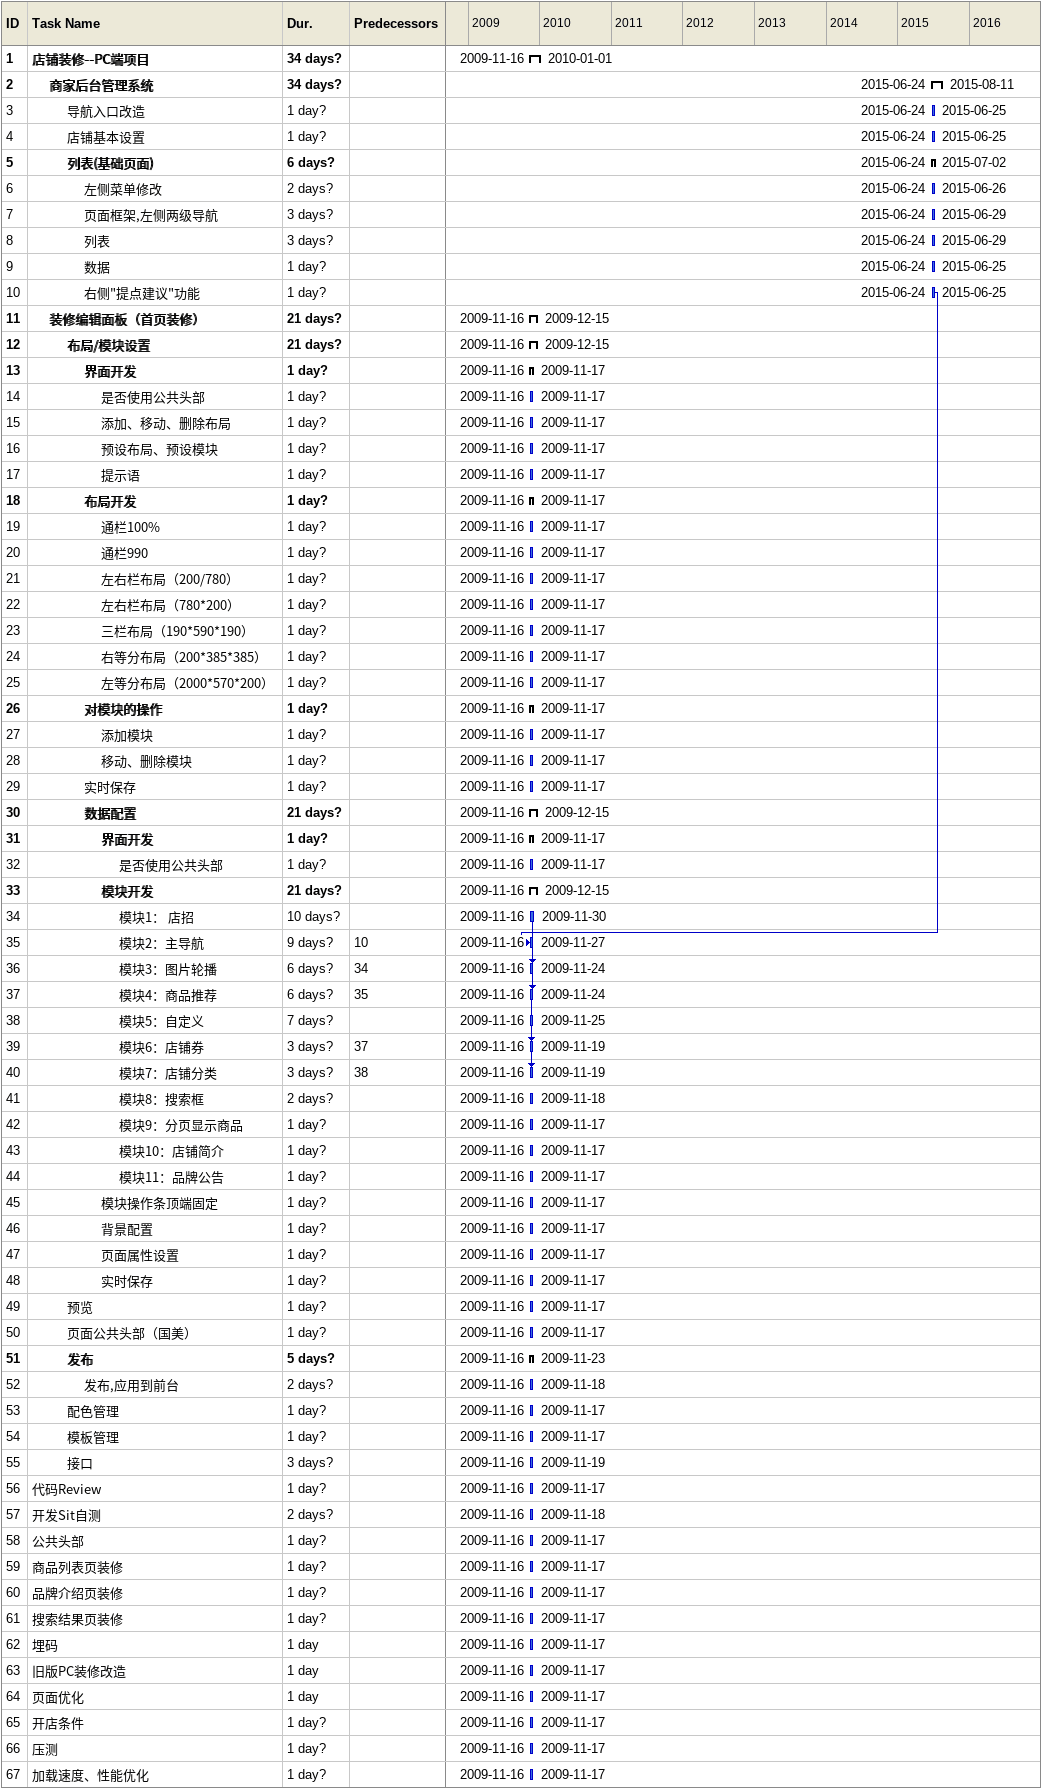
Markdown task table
| ID | Level | Task | Duration | Start | Finish | Predecessors |
|---|---|---|---|---|---|---|
| 1 | 1 | **店铺装修--PC端项目** | 34d? | 2009-11-16 | 2010-01-01 |  |
| 2 | 2 | **商家后台管理系统** | 34d? | 2015-06-24 | 2015-08-11 |  |
| 3 | 3 | 导航入口改造 | 1d? | 2015-06-24 | 2015-06-25 |  |
| 4 | 3 | 店铺基本设置 | 1d? | 2015-06-24 | 2015-06-25 |  |
| 5 | 3 | **列表(基础页面)** | 6d? | 2015-06-24 | 2015-07-02 |  |
| 6 | 4 | 左侧菜单修改 | 2d? | 2015-06-24 | 2015-06-26 |  |
| 7 | 4 | 页面框架,左侧两级导航 | 3d? | 2015-06-24 | 2015-06-29 |  |
| 8 | 4 | 列表 | 3d? | 2015-06-24 | 2015-06-29 |  |
| 9 | 4 | 数据 | 1d? | 2015-06-24 | 2015-06-25 |  |
| 10 | 4 | 右侧"提点建议"功能 | 1d? | 2015-06-24 | 2015-06-25 |  |
| 11 | 2 | **装修编辑面板（首页装修）** | 21d? | 2009-11-16 | 2009-12-15 |  |
| 12 | 3 | **布局/模块设置** | 21d? | 2009-11-16 | 2009-12-15 |  |
| 13 | 4 | **界面开发** | 1d? | 2009-11-16 | 2009-11-17 |  |
| 14 | 5 | 是否使用公共头部 | 1d? | 2009-11-16 | 2009-11-17 |  |
| 15 | 5 | 添加、移动、删除布局 | 1d? | 2009-11-16 | 2009-11-17 |  |
| 16 | 5 | 预设布局、预设模块 | 1d? | 2009-11-16 | 2009-11-17 |  |
| 17 | 5 | 提示语 | 1d? | 2009-11-16 | 2009-11-17 |  |
| 18 | 4 | **布局开发** | 1d? | 2009-11-16 | 2009-11-17 |  |
| 19 | 5 | 通栏100% | 1d? | 2009-11-16 | 2009-11-17 |  |
| 20 | 5 | 通栏990 | 1d? | 2009-11-16 | 2009-11-17 |  |
| 21 | 5 | 左右栏布局（200/780） | 1d? | 2009-11-16 | 2009-11-17 |  |
| 22 | 5 | 左右栏布局（780*200） | 1d? | 2009-11-16 | 2009-11-17 |  |
| 23 | 5 | 三栏布局（190*590*190） | 1d? | 2009-11-16 | 2009-11-17 |  |
| 24 | 5 | 右等分布局（200*385*385） | 1d? | 2009-11-16 | 2009-11-17 |  |
| 25 | 5 | 左等分布局（2000*570*200） | 1d? | 2009-11-16 | 2009-11-17 |  |
| 26 | 4 | **对模块的操作** | 1d? | 2009-11-16 | 2009-11-17 |  |
| 27 | 5 | 添加模块 | 1d? | 2009-11-16 | 2009-11-17 |  |
| 28 | 5 | 移动、删除模块 | 1d? | 2009-11-16 | 2009-11-17 |  |
| 29 | 4 | 实时保存 | 1d? | 2009-11-16 | 2009-11-17 |  |
| 30 | 4 | **数据配置** | 21d? | 2009-11-16 | 2009-12-15 |  |
| 31 | 5 | **界面开发** | 1d? | 2009-11-16 | 2009-11-17 |  |
| 32 | 6 | 是否使用公共头部 | 1d? | 2009-11-16 | 2009-11-17 |  |
| 33 | 5 | **模块开发** | 21d? | 2009-11-16 | 2009-12-15 |  |
| 34 | 6 | 模块1： 店招 | 10d? | 2009-11-16 | 2009-11-30 |  |
| 35 | 6 | 模块2：主导航 | 9d? | 2009-11-16 | 2009-11-27 | 10 |
| 36 | 6 | 模块3：图片轮播 | 6d? | 2009-11-16 | 2009-11-24 | 34 |
| 37 | 6 | 模块4：商品推荐 | 6d? | 2009-11-16 | 2009-11-24 | 35 |
| 38 | 6 | 模块5：自定义 | 7d? | 2009-11-16 | 2009-11-25 |  |
| 39 | 6 | 模块6：店铺券 | 3d? | 2009-11-16 | 2009-11-19 | 37 |
| 40 | 6 | 模块7：店铺分类 | 3d? | 2009-11-16 | 2009-11-19 | 38 |
| 41 | 6 | 模块8：搜索框 | 2d? | 2009-11-16 | 2009-11-18 |  |
| 42 | 6 | 模块9：分页显示商品 | 1d? | 2009-11-16 | 2009-11-17 |  |
| 43 | 6 | 模块10：店铺简介 | 1d? | 2009-11-16 | 2009-11-17 |  |
| 44 | 6 | 模块11：品牌公告 | 1d? | 2009-11-16 | 2009-11-17 |  |
| 45 | 5 | 模块操作条顶端固定 | 1d? | 2009-11-16 | 2009-11-17 |  |
| 46 | 5 | 背景配置 | 1d? | 2009-11-16 | 2009-11-17 |  |
| 47 | 5 | 页面属性设置 | 1d? | 2009-11-16 | 2009-11-17 |  |
| 48 | 5 | 实时保存 | 1d? | 2009-11-16 | 2009-11-17 |  |
| 49 | 3 | 预览 | 1d? | 2009-11-16 | 2009-11-17 |  |
| 50 | 3 | 页面公共头部（国美） | 1d? | 2009-11-16 | 2009-11-17 |  |
| 51 | 3 | **发布** | 5d? | 2009-11-16 | 2009-11-23 |  |
| 52 | 4 | 发布,应用到前台 | 2d? | 2009-11-16 | 2009-11-18 |  |
| 53 | 3 | 配色管理 | 1d? | 2009-11-16 | 2009-11-17 |  |
| 54 | 3 | 模板管理 | 1d? | 2009-11-16 | 2009-11-17 |  |
| 55 | 3 | 接口 | 3d? | 2009-11-16 | 2009-11-19 |  |
| 56 | 1 | 代码Review | 1d? | 2009-11-16 | 2009-11-17 |  |
| 57 | 1 | 开发Sit自测 | 2d? | 2009-11-16 | 2009-11-18 |  |
| 58 | 1 | 公共头部 | 1d? | 2009-11-16 | 2009-11-17 |  |
| 59 | 1 | 商品列表页装修 | 1d? | 2009-11-16 | 2009-11-17 |  |
| 60 | 1 | 品牌介绍页装修 | 1d? | 2009-11-16 | 2009-11-17 |  |
| 61 | 1 | 搜索结果页装修 | 1d? | 2009-11-16 | 2009-11-17 |  |
| 62 | 1 | 埋码 | 1d | 2009-11-16 | 2009-11-17 |  |
| 63 | 1 | 旧版PC装修改造 | 1d | 2009-11-16 | 2009-11-17 |  |
| 64 | 1 | 页面优化 | 1d | 2009-11-16 | 2009-11-17 |  |
| 65 | 1 | 开店条件 | 1d? | 2009-11-16 | 2009-11-17 |  |
| 66 | 1 | 压测 | 1d? | 2009-11-16 | 2009-11-17 |  |
| 67 | 1 | 加载速度、性能优化 | 1d? | 2009-11-16 | 2009-11-17 |  |
